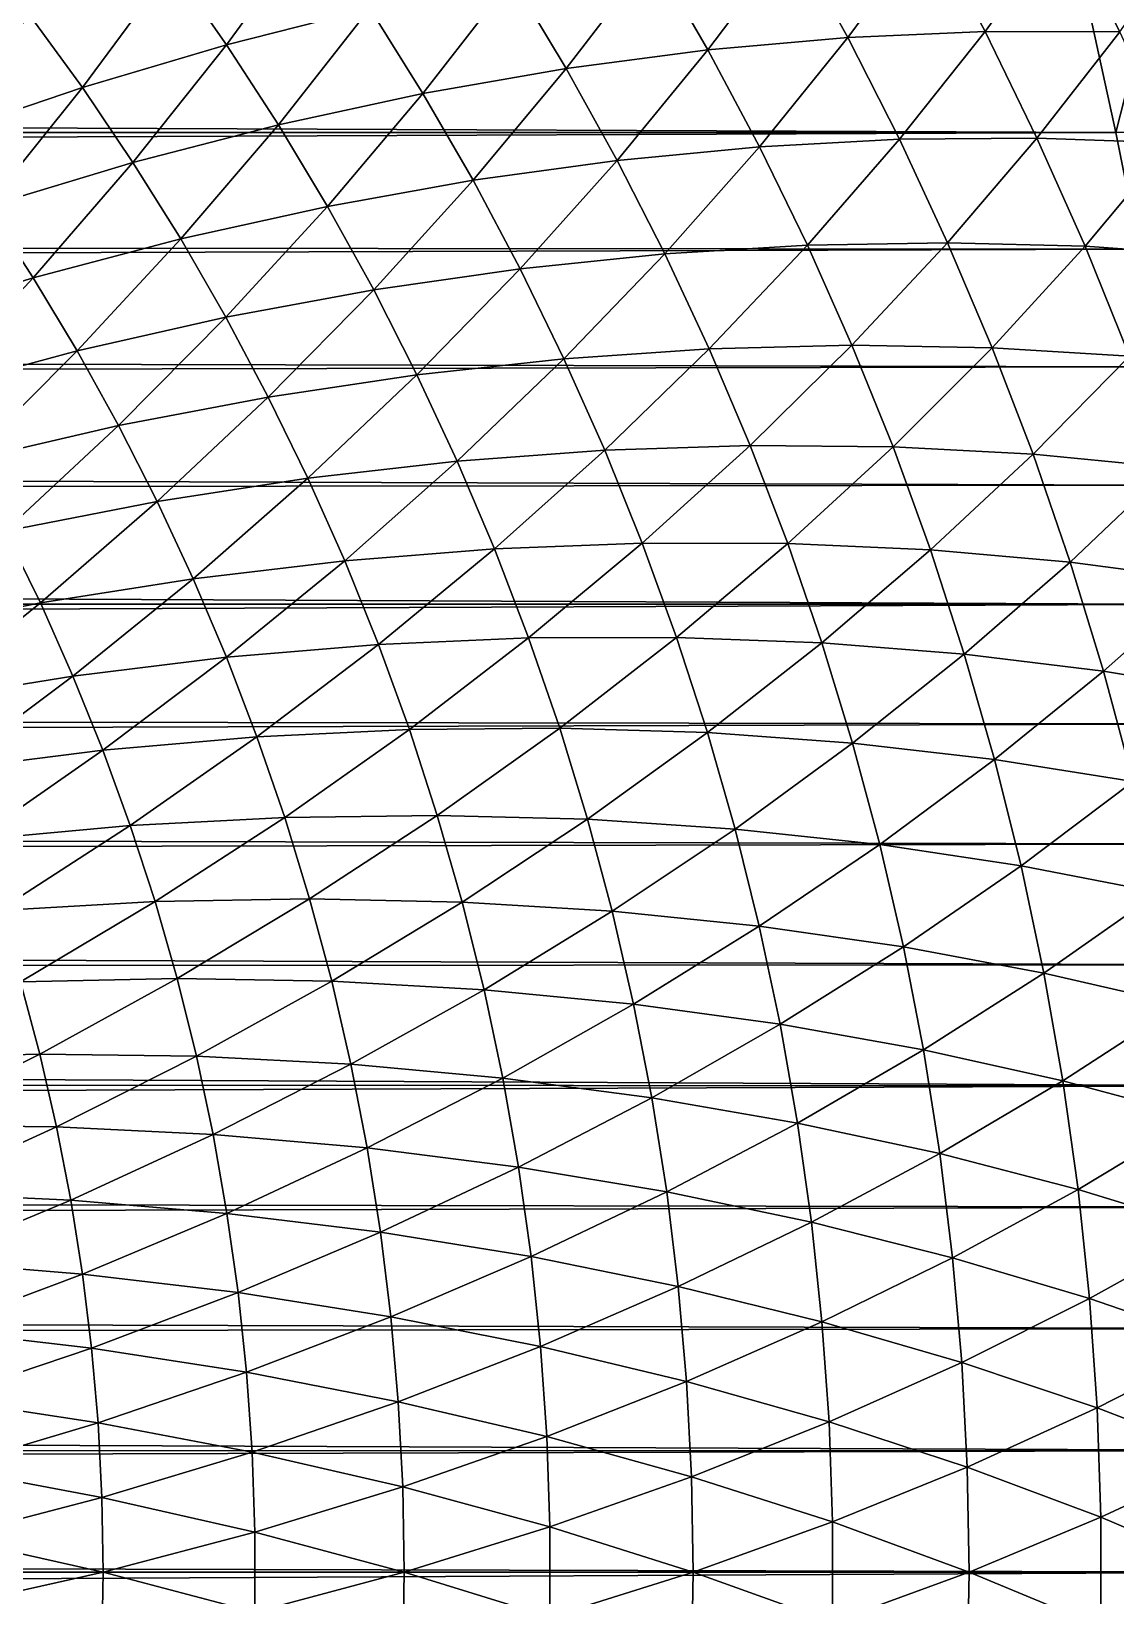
# Model space of a CAD drawing. Header units: millimetres. Extents: x -260 to 430, y -260 to 260.
# Drawn here: x 389.65 to 405.2, y -0.34 to 22.08 of the extents above; entities that cross this region are included whole.
import ezdxf

# ---------------------------------------------------------------- set-up
doc = ezdxf.new("R2010")
doc.units = ezdxf.units.MM
doc.header["$MEASUREMENT"] = 0
doc.layers.add('MESH_3D', color=2, linetype='CONTINUOUS')

msp = doc.modelspace()

# ---------------------------------------------------------------- linework, layer by layer
at = {"layer": 'MESH_3D'}
for points in [[(391.668, 23.008, 2508.033), (392.451, 21.889, 2508.033), (393.704, 23.6, 2506.631)], [(392.451, 21.889, 2508.033), (394.507, 22.409, 2506.631), (393.704, 23.6, 2506.631)], [(400.564, 23.42, 2502.02), (401.357, 21.99, 2502.02), (402.529, 23.574, 2500.354)], [(401.357, 21.99, 2502.02), (403.326, 22.076, 2500.354), (402.529, 23.574, 2500.354)], [(402.529, 23.574, 2500.354), (403.326, 22.076, 2500.354), (404.46, 23.64, 2498.626)], [(403.326, 22.076, 2500.354), (405.258, 22.074, 2498.626), (404.46, 23.64, 2498.626)], [(404.46, 23.64, 2498.626), (405.258, 22.074, 2498.626), (406.35, 23.617, 2496.839)], [(398.568, 23.174, 2503.623), (399.354, 21.814, 2503.623), (400.564, 23.42, 2502.02)], [(399.354, 21.814, 2503.623), (401.357, 21.99, 2502.02), (400.564, 23.42, 2502.02)], [(92.436, 21.923, 114.55), (92.114, 23.237, 114.863), (404.838, 22.294, 401.086)], [(396.548, 22.838, 2505.161), (397.322, 21.548, 2505.161), (398.568, 23.174, 2503.623)], [(397.322, 21.548, 2505.161), (399.354, 21.814, 2503.623), (398.568, 23.174, 2503.623)], [(389.625, 22.324, 2509.363), (390.386, 21.276, 2509.363), (391.668, 23.008, 2508.033)], [(390.386, 21.276, 2509.363), (392.451, 21.889, 2508.033), (391.668, 23.008, 2508.033)], [(394.507, 22.409, 2506.631), (395.268, 21.191, 2506.631), (396.548, 22.838, 2505.161)], [(395.268, 21.191, 2506.631), (397.322, 21.548, 2505.161), (396.548, 22.838, 2505.161)], [(92.436, 21.923, 114.55), (404.838, 22.294, 401.086), (405.199, 20.633, 400.692)], [(388.316, 20.572, 2510.622), (390.386, 21.276, 2509.363), (389.625, 22.324, 2509.363)], [(392.451, 21.889, 2508.033), (393.196, 20.743, 2508.033), (394.507, 22.409, 2506.631)], [(393.196, 20.743, 2508.033), (395.268, 21.191, 2506.631), (394.507, 22.409, 2506.631)], [(405.613, 22.247, 401.787), (405.199, 20.633, 400.692), (404.838, 22.294, 401.086)], [(405.613, 22.247, 401.787), (406.362, 20.642, 401.787), (405.199, 20.633, 400.692)], [(399.354, 21.814, 2503.623), (400.091, 20.427, 2503.623), (401.357, 21.99, 2502.02)], [(400.091, 20.427, 2503.623), (402.099, 20.533, 2502.02), (401.357, 21.99, 2502.02)], [(401.357, 21.99, 2502.02), (402.099, 20.533, 2502.02), (403.326, 22.076, 2500.354)], [(402.099, 20.533, 2502.02), (404.07, 20.55, 2500.354), (403.326, 22.076, 2500.354)], [(403.326, 22.076, 2500.354), (404.07, 20.55, 2500.354), (405.258, 22.074, 2498.626)], [(404.07, 20.55, 2500.354), (406, 20.481, 2498.626), (405.258, 22.074, 2498.626)], [(92.739, 20.603, 114.257), (92.436, 21.923, 114.55), (405.199, 20.633, 400.692)], [(390.386, 21.276, 2509.363), (391.11, 20.203, 2509.363), (392.451, 21.889, 2508.033)], [(391.11, 20.203, 2509.363), (393.196, 20.743, 2508.033), (392.451, 21.889, 2508.033)], [(397.322, 21.548, 2505.161), (398.052, 20.232, 2505.161), (399.354, 21.814, 2503.623)], [(398.052, 20.232, 2505.161), (400.091, 20.427, 2503.623), (399.354, 21.814, 2503.623)], [(395.268, 21.191, 2506.631), (395.986, 19.947, 2506.631), (397.322, 21.548, 2505.161)], [(395.986, 19.947, 2506.631), (398.052, 20.232, 2505.161), (397.322, 21.548, 2505.161)], [(388.316, 20.572, 2510.622), (389.016, 19.572, 2510.622), (390.386, 21.276, 2509.363)], [(389.016, 19.572, 2510.622), (391.11, 20.203, 2509.363), (390.386, 21.276, 2509.363)], [(393.196, 20.743, 2508.033), (393.899, 19.572, 2508.033), (395.268, 21.191, 2506.631)], [(393.899, 19.572, 2508.033), (395.986, 19.947, 2506.631), (395.268, 21.191, 2506.631)], [(93.024, 19.276, 113.983), (92.739, 20.603, 114.257), (405.199, 20.633, 400.692)], [(93.024, 19.276, 113.983), (405.199, 20.633, 400.692), (405.533, 18.959, 400.328)], [(391.11, 20.203, 2509.363), (391.796, 19.105, 2509.363), (393.196, 20.743, 2508.033)], [(391.796, 19.105, 2509.363), (393.899, 19.572, 2508.033), (393.196, 20.743, 2508.033)], [(406.362, 20.642, 401.787), (405.533, 18.959, 400.328), (405.199, 20.633, 400.692)], [(398.052, 20.232, 2505.161), (398.735, 18.892, 2505.161), (400.091, 20.427, 2503.623)], [(398.735, 18.892, 2505.161), (400.779, 19.016, 2503.623), (400.091, 20.427, 2503.623)], [(400.091, 20.427, 2503.623), (400.779, 19.016, 2503.623), (402.099, 20.533, 2502.02)], [(400.779, 19.016, 2503.623), (402.79, 19.051, 2502.02), (402.099, 20.533, 2502.02)], [(402.099, 20.533, 2502.02), (402.79, 19.051, 2502.02), (404.07, 20.55, 2500.354)], [(402.79, 19.051, 2502.02), (404.761, 19, 2500.354), (404.07, 20.55, 2500.354)], [(404.07, 20.55, 2500.354), (404.761, 19, 2500.354), (406, 20.481, 2498.626)], [(404.761, 19, 2500.354), (406.687, 18.863, 2498.626), (406, 20.481, 2498.626)], [(389.016, 19.572, 2510.622), (389.682, 18.547, 2510.622), (391.11, 20.203, 2509.363)], [(389.682, 18.547, 2510.622), (391.796, 19.105, 2509.363), (391.11, 20.203, 2509.363)], [(395.986, 19.947, 2506.631), (396.66, 18.679, 2506.631), (398.052, 20.232, 2505.161)], [(396.66, 18.679, 2506.631), (398.735, 18.892, 2505.161), (398.052, 20.232, 2505.161)], [(393.899, 19.572, 2508.033), (394.562, 18.377, 2508.033), (395.986, 19.947, 2506.631)], [(394.562, 18.377, 2508.033), (396.66, 18.679, 2506.631), (395.986, 19.947, 2506.631)], [(387.561, 17.898, 2511.806), (389.682, 18.547, 2510.622), (389.016, 19.572, 2510.622)], [(391.796, 19.105, 2509.363), (392.443, 17.984, 2509.363), (393.899, 19.572, 2508.033)], [(392.443, 17.984, 2509.363), (394.562, 18.377, 2508.033), (393.899, 19.572, 2508.033)], [(93.29, 17.944, 113.729), (93.024, 19.276, 113.983), (405.533, 18.959, 400.328)], [(389.682, 18.547, 2510.622), (390.311, 17.5, 2510.622), (391.796, 19.105, 2509.363)], [(390.311, 17.5, 2510.622), (392.443, 17.984, 2509.363), (391.796, 19.105, 2509.363)], [(93.29, 17.944, 113.729), (405.533, 18.959, 400.328), (405.838, 17.273, 399.995)], [(396.66, 18.679, 2506.631), (397.29, 17.389, 2506.631), (398.735, 18.892, 2505.161)], [(397.29, 17.389, 2506.631), (399.37, 17.529, 2505.161), (398.735, 18.892, 2505.161)], [(398.735, 18.892, 2505.161), (399.37, 17.529, 2505.161), (400.779, 19.016, 2503.623)], [(399.37, 17.529, 2505.161), (401.418, 17.581, 2503.623), (400.779, 19.016, 2503.623)], [(400.779, 19.016, 2503.623), (401.418, 17.581, 2503.623), (402.79, 19.051, 2502.02)], [(401.418, 17.581, 2503.623), (403.428, 17.546, 2502.02), (402.79, 19.051, 2502.02)], [(402.79, 19.051, 2502.02), (403.428, 17.546, 2502.02), (404.761, 19, 2500.354)], [(403.428, 17.546, 2502.02), (405.396, 17.426, 2500.354), (404.761, 19, 2500.354)], [(404.761, 19, 2500.354), (405.396, 17.426, 2500.354), (406.687, 18.863, 2498.626)], [(394.562, 18.377, 2508.033), (395.182, 17.159, 2508.033), (396.66, 18.679, 2506.631)], [(395.182, 17.159, 2508.033), (397.29, 17.389, 2506.631), (396.66, 18.679, 2506.631)], [(387.561, 17.898, 2511.806), (388.169, 16.926, 2511.806), (389.682, 18.547, 2510.622)], [(388.169, 16.926, 2511.806), (390.311, 17.5, 2510.622), (389.682, 18.547, 2510.622)], [(392.443, 17.984, 2509.363), (393.051, 16.84, 2509.363), (394.562, 18.377, 2508.033)], [(393.051, 16.84, 2509.363), (395.182, 17.159, 2508.033), (394.562, 18.377, 2508.033)], [(93.537, 16.607, 113.494), (93.29, 17.944, 113.729), (405.838, 17.273, 399.995)], [(390.311, 17.5, 2510.622), (390.903, 16.432, 2510.622), (392.443, 17.984, 2509.363)], [(390.903, 16.432, 2510.622), (393.051, 16.84, 2509.363), (392.443, 17.984, 2509.363)], [(388.169, 16.926, 2511.806), (388.743, 15.932, 2511.806), (390.311, 17.5, 2510.622)], [(388.743, 15.932, 2511.806), (390.903, 16.432, 2510.622), (390.311, 17.5, 2510.622)], [(397.29, 17.389, 2506.631), (397.874, 16.077, 2506.631), (399.37, 17.529, 2505.161)], [(397.874, 16.077, 2506.631), (399.958, 16.144, 2505.161), (399.37, 17.529, 2505.161)], [(399.37, 17.529, 2505.161), (399.958, 16.144, 2505.161), (401.418, 17.581, 2503.623)], [(399.958, 16.144, 2505.161), (402.007, 16.125, 2503.623), (401.418, 17.581, 2503.623)], [(401.418, 17.581, 2503.623), (402.007, 16.125, 2503.623), (403.428, 17.546, 2502.02)], [(402.007, 16.125, 2503.623), (404.014, 16.02, 2502.02), (403.428, 17.546, 2502.02)], [(403.428, 17.546, 2502.02), (404.014, 16.02, 2502.02), (405.396, 17.426, 2500.354)], [(93.537, 16.607, 113.494), (405.838, 17.273, 399.995), (406.115, 15.576, 399.693)], [(395.182, 17.159, 2508.033), (395.759, 15.921, 2508.033), (397.29, 17.389, 2506.631)], [(395.759, 15.921, 2508.033), (397.874, 16.077, 2506.631), (397.29, 17.389, 2506.631)], [(404.014, 16.02, 2502.02), (405.977, 15.831, 2500.354), (405.396, 17.426, 2500.354)], [(393.051, 16.84, 2509.363), (393.619, 15.677, 2509.363), (395.182, 17.159, 2508.033)], [(393.619, 15.677, 2509.363), (395.759, 15.921, 2508.033), (395.182, 17.159, 2508.033)], [(390.903, 16.432, 2510.622), (391.458, 15.343, 2510.622), (393.051, 16.84, 2509.363)], [(391.458, 15.343, 2510.622), (393.619, 15.677, 2509.363), (393.051, 16.84, 2509.363)], [(93.765, 15.266, 113.278), (93.537, 16.607, 113.494), (406.115, 15.576, 399.693)], [(388.743, 15.932, 2511.806), (389.281, 14.919, 2511.806), (390.903, 16.432, 2510.622)], [(389.281, 14.919, 2511.806), (391.458, 15.343, 2510.622), (390.903, 16.432, 2510.622)], [(397.874, 16.077, 2506.631), (398.412, 14.745, 2506.631), (399.958, 16.144, 2505.161)], [(398.412, 14.745, 2506.631), (400.497, 14.74, 2505.161), (399.958, 16.144, 2505.161)], [(399.958, 16.144, 2505.161), (400.497, 14.74, 2505.161), (402.007, 16.125, 2503.623)], [(393.619, 15.677, 2509.363), (394.146, 14.494, 2509.363), (395.759, 15.921, 2508.033)], [(394.146, 14.494, 2509.363), (396.293, 14.663, 2508.033), (395.759, 15.921, 2508.033)], [(395.759, 15.921, 2508.033), (396.293, 14.663, 2508.033), (397.874, 16.077, 2506.631)], [(396.293, 14.663, 2508.033), (398.412, 14.745, 2506.631), (397.874, 16.077, 2506.631)], [(400.497, 14.74, 2505.161), (402.544, 14.649, 2503.623), (402.007, 16.125, 2503.623)], [(402.007, 16.125, 2503.623), (402.544, 14.649, 2503.623), (404.014, 16.02, 2502.02)], [(402.544, 14.649, 2503.623), (404.547, 14.474, 2502.02), (404.014, 16.02, 2502.02)], [(404.014, 16.02, 2502.02), (404.547, 14.474, 2502.02), (405.977, 15.831, 2500.354)], [(404.547, 14.474, 2502.02), (406.501, 14.217, 2500.354), (405.977, 15.831, 2500.354)], [(93.765, 15.266, 113.278), (406.115, 15.576, 399.693), (406.363, 13.87, 399.422)], [(391.458, 15.343, 2510.622), (391.974, 14.236, 2510.622), (393.619, 15.677, 2509.363)], [(391.974, 14.236, 2510.622), (394.146, 14.494, 2509.363), (393.619, 15.677, 2509.363)], [(93.975, 13.92, 113.08), (93.765, 15.266, 113.278), (406.363, 13.87, 399.422)], [(389.281, 14.919, 2511.806), (389.784, 13.889, 2511.806), (391.458, 15.343, 2510.622)], [(389.784, 13.889, 2511.806), (391.974, 14.236, 2510.622), (391.458, 15.343, 2510.622)], [(387.58, 13.452, 2512.916), (389.784, 13.889, 2511.806), (389.281, 14.919, 2511.806)], [(394.146, 14.494, 2509.363), (394.631, 13.293, 2509.363), (396.293, 14.663, 2508.033)], [(394.631, 13.293, 2509.363), (396.783, 13.388, 2508.033), (396.293, 14.663, 2508.033)], [(396.293, 14.663, 2508.033), (396.783, 13.388, 2508.033), (398.412, 14.745, 2506.631)], [(396.783, 13.388, 2508.033), (398.903, 13.395, 2506.631), (398.412, 14.745, 2506.631)], [(398.412, 14.745, 2506.631), (398.903, 13.395, 2506.631), (400.497, 14.74, 2505.161)], [(398.903, 13.395, 2506.631), (400.987, 13.317, 2505.161), (400.497, 14.74, 2505.161)], [(400.497, 14.74, 2505.161), (400.987, 13.317, 2505.161), (402.544, 14.649, 2503.623)], [(400.987, 13.317, 2505.161), (403.029, 13.155, 2503.623), (402.544, 14.649, 2503.623)], [(402.544, 14.649, 2503.623), (403.029, 13.155, 2503.623), (404.547, 14.474, 2502.02)], [(391.974, 14.236, 2510.622), (392.451, 13.111, 2510.622), (394.146, 14.494, 2509.363)], [(392.451, 13.111, 2510.622), (394.631, 13.293, 2509.363), (394.146, 14.494, 2509.363)], [(403.029, 13.155, 2503.623), (405.025, 12.911, 2502.02), (404.547, 14.474, 2502.02)], [(404.547, 14.474, 2502.02), (405.025, 12.911, 2502.02), (406.501, 14.217, 2500.354)], [(389.784, 13.889, 2511.806), (390.251, 12.841, 2511.806), (391.974, 14.236, 2510.622)], [(390.251, 12.841, 2511.806), (392.451, 13.111, 2510.622), (391.974, 14.236, 2510.622)], [(405.025, 12.911, 2502.02), (406.969, 12.585, 2500.354), (406.501, 14.217, 2500.354)], [(94.165, 12.569, 112.901), (93.975, 13.92, 113.08), (406.363, 13.87, 399.422)], [(94.165, 12.569, 112.901), (406.363, 13.87, 399.422), (406.582, 12.155, 399.183)], [(387.58, 13.452, 2512.916), (388.033, 12.481, 2512.916), (389.784, 13.889, 2511.806)], [(388.033, 12.481, 2512.916), (390.251, 12.841, 2511.806), (389.784, 13.889, 2511.806)], [(392.451, 13.111, 2510.622), (392.889, 11.971, 2510.622), (394.631, 13.293, 2509.363)], [(392.889, 11.971, 2510.622), (395.073, 12.077, 2509.363), (394.631, 13.293, 2509.363)], [(394.631, 13.293, 2509.363), (395.073, 12.077, 2509.363), (396.783, 13.388, 2508.033)], [(395.073, 12.077, 2509.363), (397.228, 12.096, 2508.033), (396.783, 13.388, 2508.033)], [(396.783, 13.388, 2508.033), (397.228, 12.096, 2508.033), (398.903, 13.395, 2506.631)], [(397.228, 12.096, 2508.033), (399.347, 12.03, 2506.631), (398.903, 13.395, 2506.631)], [(398.903, 13.395, 2506.631), (399.347, 12.03, 2506.631), (400.987, 13.317, 2505.161)], [(399.347, 12.03, 2506.631), (401.427, 11.879, 2505.161), (400.987, 13.317, 2505.161)], [(400.987, 13.317, 2505.161), (401.427, 11.879, 2505.161), (403.029, 13.155, 2503.623)], [(390.251, 12.841, 2511.806), (390.68, 11.777, 2511.806), (392.451, 13.111, 2510.622)], [(390.68, 11.777, 2511.806), (392.889, 11.971, 2510.622), (392.451, 13.111, 2510.622)], [(401.427, 11.879, 2505.161), (403.462, 11.646, 2503.623), (403.029, 13.155, 2503.623)], [(403.029, 13.155, 2503.623), (403.462, 11.646, 2503.623), (405.025, 12.911, 2502.02)], [(388.033, 12.481, 2512.916), (388.452, 11.495, 2512.916), (390.251, 12.841, 2511.806)], [(388.452, 11.495, 2512.916), (390.68, 11.777, 2511.806), (390.251, 12.841, 2511.806)], [(403.462, 11.646, 2503.623), (405.448, 11.331, 2502.02), (405.025, 12.911, 2502.02)], [(405.025, 12.911, 2502.02), (405.448, 11.331, 2502.02), (406.969, 12.585, 2500.354)], [(94.336, 11.215, 112.741), (94.165, 12.569, 112.901), (406.582, 12.155, 399.183)], [(94.336, 11.215, 112.741), (406.582, 12.155, 399.183), (406.772, 10.433, 398.976)], [(390.68, 11.777, 2511.806), (391.073, 10.699, 2511.806), (392.889, 11.971, 2510.622)], [(391.073, 10.699, 2511.806), (393.287, 10.816, 2510.622), (392.889, 11.971, 2510.622)], [(392.889, 11.971, 2510.622), (393.287, 10.816, 2510.622), (395.073, 12.077, 2509.363)], [(393.287, 10.816, 2510.622), (395.474, 10.845, 2509.363), (395.073, 12.077, 2509.363)], [(395.073, 12.077, 2509.363), (395.474, 10.845, 2509.363), (397.228, 12.096, 2508.033)], [(395.474, 10.845, 2509.363), (397.627, 10.789, 2508.033), (397.228, 12.096, 2508.033)], [(397.228, 12.096, 2508.033), (397.627, 10.789, 2508.033), (399.347, 12.03, 2506.631)], [(397.627, 10.789, 2508.033), (399.743, 10.649, 2506.631), (399.347, 12.03, 2506.631)], [(399.347, 12.03, 2506.631), (399.743, 10.649, 2506.631), (401.427, 11.879, 2505.161)], [(388.452, 11.495, 2512.916), (388.835, 10.495, 2512.916), (390.68, 11.777, 2511.806)], [(388.835, 10.495, 2512.916), (391.073, 10.699, 2511.806), (390.68, 11.777, 2511.806)], [(399.743, 10.649, 2506.631), (401.816, 10.426, 2505.161), (401.427, 11.879, 2505.161)], [(401.427, 11.879, 2505.161), (401.816, 10.426, 2505.161), (403.462, 11.646, 2503.623)], [(401.816, 10.426, 2505.161), (403.842, 10.122, 2503.623), (403.462, 11.646, 2503.623)], [(403.462, 11.646, 2503.623), (403.842, 10.122, 2503.623), (405.448, 11.331, 2502.02)], [(94.487, 9.857, 112.6), (94.336, 11.215, 112.741), (406.772, 10.433, 398.976)], [(403.842, 10.122, 2503.623), (405.816, 9.738, 2502.02), (405.448, 11.331, 2502.02)], [(391.073, 10.699, 2511.806), (391.427, 9.608, 2511.806), (393.287, 10.816, 2510.622)], [(391.427, 9.608, 2511.806), (393.644, 9.647, 2510.622), (393.287, 10.816, 2510.622)], [(393.287, 10.816, 2510.622), (393.644, 9.647, 2510.622), (395.474, 10.845, 2509.363)], [(393.644, 9.647, 2510.622), (395.83, 9.601, 2509.363), (395.474, 10.845, 2509.363)], [(395.474, 10.845, 2509.363), (395.83, 9.601, 2509.363), (397.627, 10.789, 2508.033)], [(395.83, 9.601, 2509.363), (397.981, 9.47, 2508.033), (397.627, 10.789, 2508.033)], [(397.627, 10.789, 2508.033), (397.981, 9.47, 2508.033), (399.743, 10.649, 2506.631)], [(388.835, 10.495, 2512.916), (389.184, 9.482, 2512.916), (391.073, 10.699, 2511.806)], [(389.184, 9.482, 2512.916), (391.427, 9.608, 2511.806), (391.073, 10.699, 2511.806)], [(397.981, 9.47, 2508.033), (400.09, 9.256, 2506.631), (399.743, 10.649, 2506.631)], [(399.743, 10.649, 2506.631), (400.09, 9.256, 2506.631), (401.816, 10.426, 2505.161)], [(94.487, 9.857, 112.6), (406.772, 10.433, 398.976), (406.934, 8.704, 398.8)], [(400.09, 9.256, 2506.631), (402.155, 8.96, 2505.161), (401.816, 10.426, 2505.161)], [(401.816, 10.426, 2505.161), (402.155, 8.96, 2505.161), (403.842, 10.122, 2503.623)], [(402.155, 8.96, 2505.161), (404.168, 8.585, 2503.623), (403.842, 10.122, 2503.623)], [(403.842, 10.122, 2503.623), (404.168, 8.585, 2503.623), (405.816, 9.738, 2502.02)], [(94.619, 8.496, 112.477), (94.487, 9.857, 112.6), (406.934, 8.704, 398.8)], [(391.427, 9.608, 2511.806), (391.743, 8.506, 2511.806), (393.644, 9.647, 2510.622)], [(391.743, 8.506, 2511.806), (393.96, 8.467, 2510.622), (393.644, 9.647, 2510.622)], [(393.644, 9.647, 2510.622), (393.96, 8.467, 2510.622), (395.83, 9.601, 2509.363)], [(404.168, 8.585, 2503.623), (406.128, 8.134, 2502.02), (405.816, 9.738, 2502.02)], [(389.184, 9.482, 2512.916), (389.497, 8.458, 2512.916), (391.427, 9.608, 2511.806)], [(389.497, 8.458, 2512.916), (391.743, 8.506, 2511.806), (391.427, 9.608, 2511.806)], [(393.96, 8.467, 2510.622), (396.144, 8.344, 2509.363), (395.83, 9.601, 2509.363)], [(395.83, 9.601, 2509.363), (396.144, 8.344, 2509.363), (397.981, 9.47, 2508.033)], [(396.144, 8.344, 2509.363), (398.288, 8.138, 2508.033), (397.981, 9.47, 2508.033)], [(397.981, 9.47, 2508.033), (398.288, 8.138, 2508.033), (400.09, 9.256, 2506.631)], [(398.288, 8.138, 2508.033), (400.389, 7.851, 2506.631), (400.09, 9.256, 2506.631)], [(400.09, 9.256, 2506.631), (400.389, 7.851, 2506.631), (402.155, 8.96, 2505.161)], [(400.389, 7.851, 2506.631), (402.442, 7.484, 2505.161), (402.155, 8.96, 2505.161)], [(402.155, 8.96, 2505.161), (402.442, 7.484, 2505.161), (404.168, 8.585, 2503.623)], [(94.619, 8.496, 112.477), (406.934, 8.704, 398.8), (407.066, 6.97, 398.656)], [(402.442, 7.484, 2505.161), (404.441, 7.039, 2503.623), (404.168, 8.585, 2503.623)], [(404.168, 8.585, 2503.623), (404.441, 7.039, 2503.623), (406.128, 8.134, 2502.02)], [(94.732, 7.131, 112.372), (94.619, 8.496, 112.477), (407.066, 6.97, 398.656)], [(387.501, 7.369, 2513.948), (389.774, 7.424, 2512.916), (389.497, 8.458, 2512.916)], [(389.497, 8.458, 2512.916), (389.774, 7.424, 2512.916), (391.743, 8.506, 2511.806)], [(389.774, 7.424, 2512.916), (392.021, 7.393, 2511.806), (391.743, 8.506, 2511.806)], [(391.743, 8.506, 2511.806), (392.021, 7.393, 2511.806), (393.96, 8.467, 2510.622)], [(392.021, 7.393, 2511.806), (394.235, 7.277, 2510.622), (393.96, 8.467, 2510.622)], [(393.96, 8.467, 2510.622), (394.235, 7.277, 2510.622), (396.144, 8.344, 2509.363)], [(394.235, 7.277, 2510.622), (396.413, 7.078, 2509.363), (396.144, 8.344, 2509.363)], [(396.144, 8.344, 2509.363), (396.413, 7.078, 2509.363), (398.288, 8.138, 2508.033)], [(396.413, 7.078, 2509.363), (398.549, 6.797, 2508.033), (398.288, 8.138, 2508.033)], [(398.288, 8.138, 2508.033), (398.549, 6.797, 2508.033), (400.389, 7.851, 2506.631)], [(404.441, 7.039, 2503.623), (406.383, 6.519, 2502.02), (406.128, 8.134, 2502.02)], [(398.549, 6.797, 2508.033), (400.638, 6.436, 2506.631), (400.389, 7.851, 2506.631)], [(400.389, 7.851, 2506.631), (400.638, 6.436, 2506.631), (402.442, 7.484, 2505.161)], [(387.501, 7.369, 2513.948), (387.742, 6.405, 2513.948), (389.774, 7.424, 2512.916)], [(387.742, 6.405, 2513.948), (390.015, 6.38, 2512.916), (389.774, 7.424, 2512.916)], [(389.774, 7.424, 2512.916), (390.015, 6.38, 2512.916), (392.021, 7.393, 2511.806)], [(400.638, 6.436, 2506.631), (402.677, 5.998, 2505.161), (402.442, 7.484, 2505.161)], [(402.442, 7.484, 2505.161), (402.677, 5.998, 2505.161), (404.441, 7.039, 2503.623)], [(390.015, 6.38, 2512.916), (392.259, 6.271, 2511.806), (392.021, 7.393, 2511.806)], [(392.021, 7.393, 2511.806), (392.259, 6.271, 2511.806), (394.235, 7.277, 2510.622)], [(392.259, 6.271, 2511.806), (394.468, 6.078, 2510.622), (394.235, 7.277, 2510.622)], [(394.235, 7.277, 2510.622), (394.468, 6.078, 2510.622), (396.413, 7.078, 2509.363)], [(94.825, 5.763, 112.286), (94.732, 7.131, 112.372), (407.066, 6.97, 398.656)], [(94.825, 5.763, 112.286), (407.066, 6.97, 398.656), (407.168, 5.231, 398.543)], [(394.468, 6.078, 2510.622), (396.638, 5.803, 2509.363), (396.413, 7.078, 2509.363)], [(396.413, 7.078, 2509.363), (396.638, 5.803, 2509.363), (398.549, 6.797, 2508.033)], [(402.677, 5.998, 2505.161), (404.66, 5.484, 2503.623), (404.441, 7.039, 2503.623)], [(404.441, 7.039, 2503.623), (404.66, 5.484, 2503.623), (406.383, 6.519, 2502.02)], [(396.638, 5.803, 2509.363), (398.763, 5.448, 2508.033), (398.549, 6.797, 2508.033)], [(398.549, 6.797, 2508.033), (398.763, 5.448, 2508.033), (400.638, 6.436, 2506.631)], [(404.66, 5.484, 2503.623), (406.583, 4.896, 2502.02), (406.383, 6.519, 2502.02)], [(387.742, 6.405, 2513.948), (387.948, 5.433, 2513.948), (390.015, 6.38, 2512.916)], [(387.948, 5.433, 2513.948), (390.22, 5.329, 2512.916), (390.015, 6.38, 2512.916)], [(390.015, 6.38, 2512.916), (390.22, 5.329, 2512.916), (392.259, 6.271, 2511.806)], [(398.763, 5.448, 2508.033), (400.838, 5.014, 2506.631), (400.638, 6.436, 2506.631)], [(400.638, 6.436, 2506.631), (400.838, 5.014, 2506.631), (402.677, 5.998, 2505.161)], [(390.22, 5.329, 2512.916), (392.458, 5.141, 2511.806), (392.259, 6.271, 2511.806)], [(392.259, 6.271, 2511.806), (392.458, 5.141, 2511.806), (394.468, 6.078, 2510.622)], [(392.458, 5.141, 2511.806), (394.659, 4.871, 2510.622), (394.468, 6.078, 2510.622)], [(394.468, 6.078, 2510.622), (394.659, 4.871, 2510.622), (396.638, 5.803, 2509.363)], [(400.838, 5.014, 2506.631), (402.86, 4.505, 2505.161), (402.677, 5.998, 2505.161)], [(402.677, 5.998, 2505.161), (402.86, 4.505, 2505.161), (404.66, 5.484, 2503.623)], [(94.898, 4.391, 112.217), (94.825, 5.763, 112.286), (407.168, 5.231, 398.543)], [(394.659, 4.871, 2510.622), (396.818, 4.521, 2509.363), (396.638, 5.803, 2509.363)], [(396.638, 5.803, 2509.363), (396.818, 4.521, 2509.363), (398.763, 5.448, 2508.033)], [(387.948, 5.433, 2513.948), (388.121, 4.454, 2513.948), (390.22, 5.329, 2512.916)], [(396.818, 4.521, 2509.363), (398.929, 4.092, 2508.033), (398.763, 5.448, 2508.033)], [(398.763, 5.448, 2508.033), (398.929, 4.092, 2508.033), (400.838, 5.014, 2506.631)], [(402.86, 4.505, 2505.161), (404.824, 3.922, 2503.623), (404.66, 5.484, 2503.623)], [(404.66, 5.484, 2503.623), (404.824, 3.922, 2503.623), (406.583, 4.896, 2502.02)], [(94.898, 4.391, 112.217), (407.168, 5.231, 398.543), (407.242, 3.489, 398.463)], [(388.121, 4.454, 2513.948), (390.387, 4.271, 2512.916), (390.22, 5.329, 2512.916)], [(390.22, 5.329, 2512.916), (390.387, 4.271, 2512.916), (392.458, 5.141, 2511.806)], [(390.387, 4.271, 2512.916), (392.618, 4.005, 2511.806), (392.458, 5.141, 2511.806)], [(392.458, 5.141, 2511.806), (392.618, 4.005, 2511.806), (394.659, 4.871, 2510.622)], [(398.929, 4.092, 2508.033), (400.988, 3.586, 2506.631), (400.838, 5.014, 2506.631)], [(400.838, 5.014, 2506.631), (400.988, 3.586, 2506.631), (402.86, 4.505, 2505.161)], [(392.618, 4.005, 2511.806), (394.808, 3.658, 2510.622), (394.659, 4.871, 2510.622)], [(394.659, 4.871, 2510.622), (394.808, 3.658, 2510.622), (396.818, 4.521, 2509.363)], [(404.824, 3.922, 2503.623), (406.725, 3.267, 2502.02), (406.583, 4.896, 2502.02)], [(394.808, 3.658, 2510.622), (396.953, 3.233, 2509.363), (396.818, 4.521, 2509.363)], [(396.818, 4.521, 2509.363), (396.953, 3.233, 2509.363), (398.929, 4.092, 2508.033)], [(400.988, 3.586, 2506.631), (402.991, 3.006, 2505.161), (402.86, 4.505, 2505.161)], [(402.86, 4.505, 2505.161), (402.991, 3.006, 2505.161), (404.824, 3.922, 2503.623)], [(94.952, 3.015, 112.168), (94.898, 4.391, 112.217), (407.242, 3.489, 398.463)], [(388.121, 4.454, 2513.948), (388.259, 3.47, 2513.948), (390.387, 4.271, 2512.916)], [(388.259, 3.47, 2513.948), (390.518, 3.208, 2512.916), (390.387, 4.271, 2512.916)], [(390.387, 4.271, 2512.916), (390.518, 3.208, 2512.916), (392.618, 4.005, 2511.806)], [(396.953, 3.233, 2509.363), (399.048, 2.731, 2508.033), (398.929, 4.092, 2508.033)], [(398.929, 4.092, 2508.033), (399.048, 2.731, 2508.033), (400.988, 3.586, 2506.631)], [(390.518, 3.208, 2512.916), (392.738, 2.864, 2511.806), (392.618, 4.005, 2511.806)], [(392.618, 4.005, 2511.806), (392.738, 2.864, 2511.806), (394.808, 3.658, 2510.622)], [(402.991, 3.006, 2505.161), (404.933, 2.355, 2503.623), (404.824, 3.922, 2503.623)], [(404.824, 3.922, 2503.623), (404.933, 2.355, 2503.623), (406.725, 3.267, 2502.02)], [(392.738, 2.864, 2511.806), (394.915, 2.441, 2510.622), (394.808, 3.658, 2510.622)], [(394.808, 3.658, 2510.622), (394.915, 2.441, 2510.622), (396.953, 3.233, 2509.363)], [(94.952, 3.015, 112.168), (407.242, 3.489, 398.463), (407.286, 1.745, 398.415)], [(388.259, 3.47, 2513.948), (388.363, 2.481, 2513.948), (390.518, 3.208, 2512.916)], [(399.048, 2.731, 2508.033), (401.089, 2.153, 2506.631), (400.988, 3.586, 2506.631)], [(400.988, 3.586, 2506.631), (401.089, 2.153, 2506.631), (402.991, 3.006, 2505.161)], [(388.363, 2.481, 2513.948), (390.611, 2.141, 2512.916), (390.518, 3.208, 2512.916)], [(390.518, 3.208, 2512.916), (390.611, 2.141, 2512.916), (392.738, 2.864, 2511.806)], [(394.915, 2.441, 2510.622), (397.044, 1.941, 2509.363), (396.953, 3.233, 2509.363)], [(396.953, 3.233, 2509.363), (397.044, 1.941, 2509.363), (399.048, 2.731, 2508.033)], [(404.933, 2.355, 2503.623), (406.811, 1.635, 2502.02), (406.725, 3.267, 2502.02)], [(94.986, 1.636, 112.137), (94.952, 3.015, 112.168), (407.286, 1.745, 398.415)], [(401.089, 2.153, 2506.631), (403.07, 1.504, 2505.161), (402.991, 3.006, 2505.161)], [(402.991, 3.006, 2505.161), (403.07, 1.504, 2505.161), (404.933, 2.355, 2503.623)], [(390.611, 2.141, 2512.916), (392.818, 1.72, 2511.806), (392.738, 2.864, 2511.806)], [(392.738, 2.864, 2511.806), (392.818, 1.72, 2511.806), (394.915, 2.441, 2510.622)], [(397.044, 1.941, 2509.363), (399.12, 1.366, 2508.033), (399.048, 2.731, 2508.033)], [(399.048, 2.731, 2508.033), (399.12, 1.366, 2508.033), (401.089, 2.153, 2506.631)], [(388.363, 2.481, 2513.948), (388.433, 1.49, 2513.948), (390.611, 2.141, 2512.916)], [(392.818, 1.72, 2511.806), (394.979, 1.221, 2510.622), (394.915, 2.441, 2510.622)], [(394.915, 2.441, 2510.622), (394.979, 1.221, 2510.622), (397.044, 1.941, 2509.363)], [(403.07, 1.504, 2505.161), (404.988, 0.785, 2503.623), (404.933, 2.355, 2503.623)], [(404.933, 2.355, 2503.623), (404.988, 0.785, 2503.623), (406.811, 1.635, 2502.02)], [(388.433, 1.49, 2513.948), (390.667, 1.071, 2512.916), (390.611, 2.141, 2512.916)], [(390.611, 2.141, 2512.916), (390.667, 1.071, 2512.916), (392.818, 1.72, 2511.806)], [(399.12, 1.366, 2508.033), (401.139, 0.718, 2506.631), (401.089, 2.153, 2506.631)], [(401.089, 2.153, 2506.631), (401.139, 0.718, 2506.631), (403.07, 1.504, 2505.161)], [(394.979, 1.221, 2510.622), (397.089, 0.647, 2509.363), (397.044, 1.941, 2509.363)], [(397.044, 1.941, 2509.363), (397.089, 0.647, 2509.363), (399.12, 1.366, 2508.033)], [(94.996, 0.819, 112.127), (94.986, 1.636, 112.137), (407.286, 1.745, 398.415)], [(94.996, 0.819, 112.127), (407.286, 1.745, 398.415), (407.301, 0, 398.399)], [(390.667, 1.071, 2512.916), (392.858, 0.574, 2511.806), (392.818, 1.72, 2511.806)], [(392.818, 1.72, 2511.806), (392.858, 0.574, 2511.806), (394.979, 1.221, 2510.622)], [(404.988, 0.785, 2503.623), (406.839, 0, 2502.02), (406.811, 1.635, 2502.02)], [(388.433, 1.49, 2513.948), (388.467, 0.497, 2513.948), (390.667, 1.071, 2512.916)], [(397.089, 0.647, 2509.363), (399.144, 0, 2508.033), (399.12, 1.366, 2508.033)], [(399.12, 1.366, 2508.033), (399.144, 0, 2508.033), (401.139, 0.718, 2506.631)], [(401.139, 0.718, 2506.631), (403.096, 0, 2505.161), (403.07, 1.504, 2505.161)], [(403.07, 1.504, 2505.161), (403.096, 0, 2505.161), (404.988, 0.785, 2503.623)], [(392.858, 0.574, 2511.806), (395, 0, 2510.622), (394.979, 1.221, 2510.622)], [(394.979, 1.221, 2510.622), (395, 0, 2510.622), (397.089, 0.647, 2509.363)], [(388.467, 0.497, 2513.948), (390.686, 0, 2512.916), (390.667, 1.071, 2512.916)], [(390.667, 1.071, 2512.916), (390.686, 0, 2512.916), (392.858, 0.574, 2511.806)], [(95, 0, 112.124), (94.996, 0.819, 112.127), (407.301, 0, 398.399)], [(399.144, 0, 2508.033), (401.139, -0.718, 2506.631), (401.139, 0.718, 2506.631)], [(401.139, 0.718, 2506.631), (401.139, -0.718, 2506.631), (403.096, 0, 2505.161)], [(403.096, 0, 2505.161), (404.988, -0.785, 2503.623), (404.988, 0.785, 2503.623)], [(404.988, 0.785, 2503.623), (404.988, -0.785, 2503.623), (406.839, 0, 2502.02)], [(388.467, 0.497, 2513.948), (388.467, -0.497, 2513.948), (390.686, 0, 2512.916)], [(390.686, 0, 2512.916), (392.858, -0.574, 2511.806), (392.858, 0.574, 2511.806)], [(392.858, 0.574, 2511.806), (392.858, -0.574, 2511.806), (395, 0, 2510.622)], [(395, 0, 2510.622), (397.089, -0.647, 2509.363), (397.089, 0.647, 2509.363)], [(397.089, 0.647, 2509.363), (397.089, -0.647, 2509.363), (399.144, 0, 2508.033)], [(94.985, -1.687, 112.137), (95, 0, 112.124), (407.301, 0, 398.399)], [(94.985, -1.687, 112.137), (407.301, 0, 398.399), (407.286, -1.745, 398.415)], [(388.467, -0.497, 2513.948), (390.667, -1.071, 2512.916), (390.686, 0, 2512.916)], [(390.686, 0, 2512.916), (390.667, -1.071, 2512.916), (392.858, -0.574, 2511.806)], [(392.858, -0.574, 2511.806), (394.979, -1.221, 2510.622), (395, 0, 2510.622)], [(395, 0, 2510.622), (394.979, -1.221, 2510.622), (397.089, -0.647, 2509.363)], [(397.089, -0.647, 2509.363), (399.12, -1.366, 2508.033), (399.144, 0, 2508.033)], [(399.144, 0, 2508.033), (399.12, -1.366, 2508.033), (401.139, -0.718, 2506.631)], [(401.139, -0.718, 2506.631), (403.07, -1.504, 2505.161), (403.096, 0, 2505.161)], [(403.096, 0, 2505.161), (403.07, -1.504, 2505.161), (404.988, -0.785, 2503.623)], [(404.988, -0.785, 2503.623), (406.811, -1.635, 2502.02), (406.839, 0, 2502.02)]]:
    msp.add_3dface(points, dxfattribs=at)

doc.saveas('drawing.dxf')
